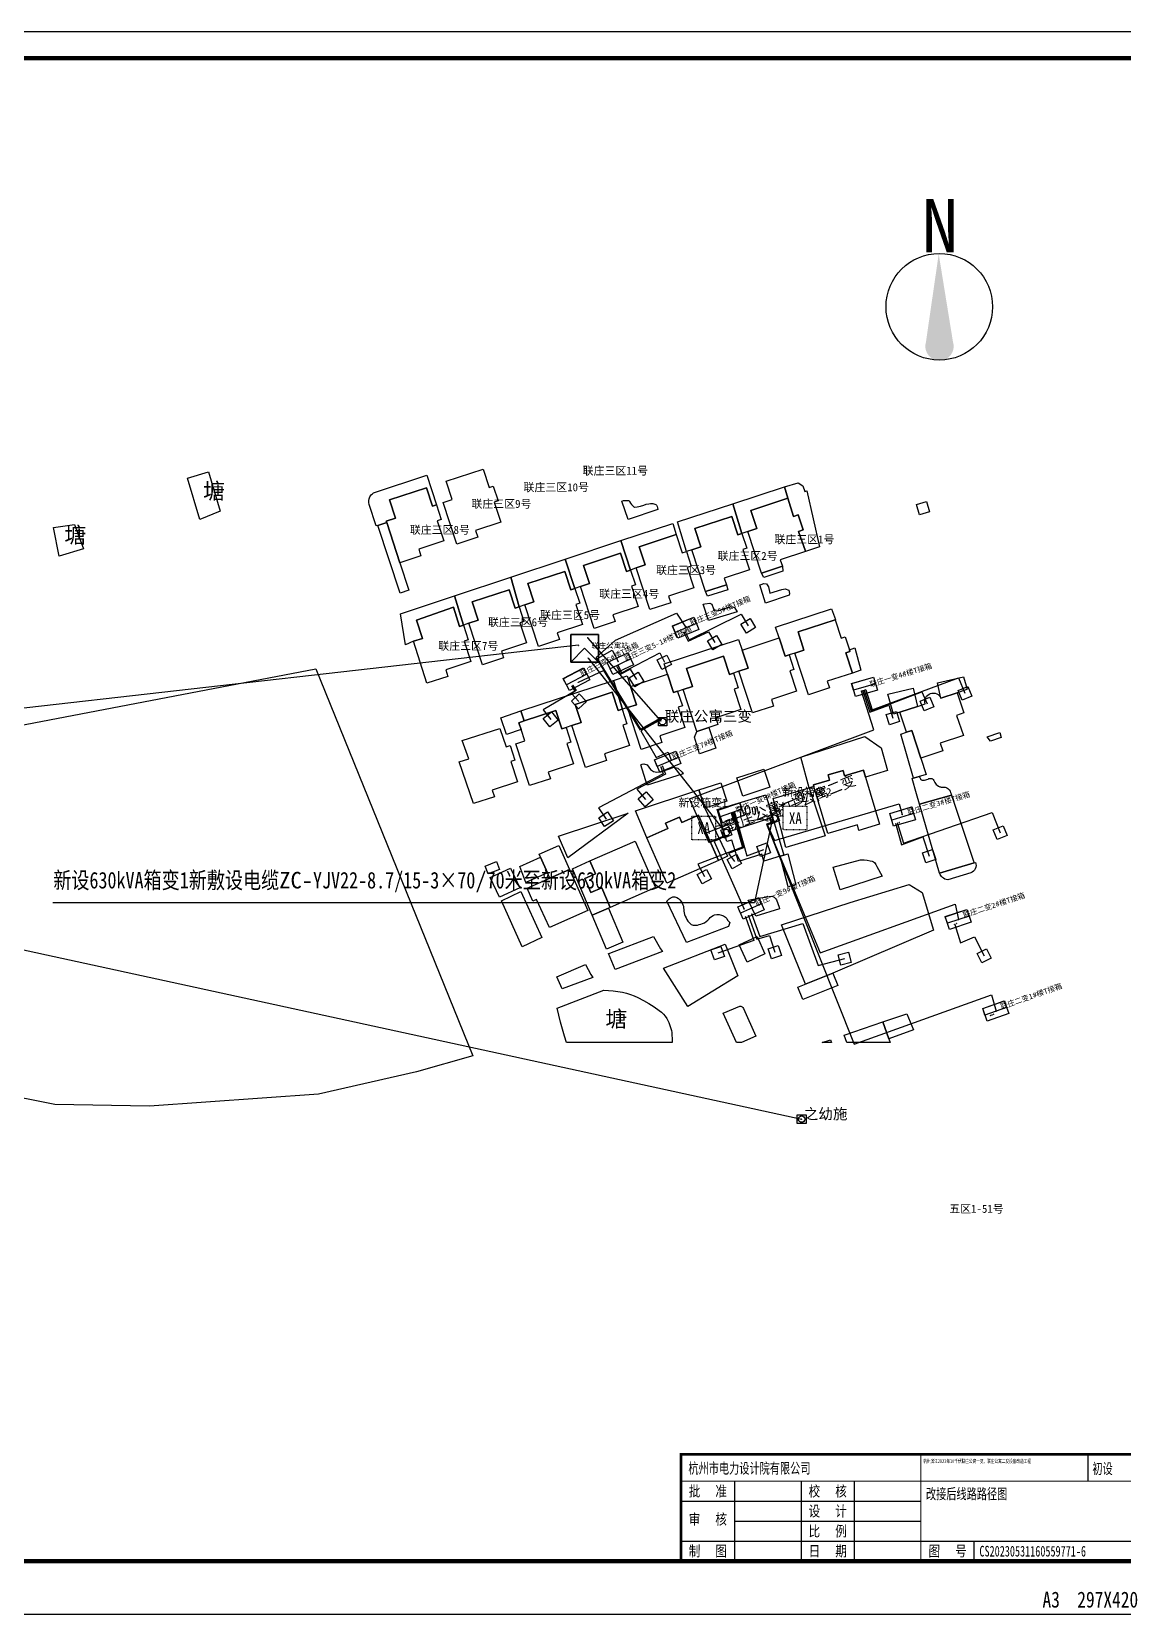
# Model space of a CAD drawing. Extents: x 1225 to 6895, y 909 to 1228.
# Drawn here: x 3948.2 to 4153.1, y 930.5 to 1227.5 of the extents above; entities that cross this region are included whole.
import ezdxf
from ezdxf.enums import TextEntityAlignment as Align

# ---------------------------------------------------------------- set-up
doc = ezdxf.new("R2010")
doc.units = 0
doc.linetypes.add('ACAD_ISO03W100', pattern=[30, 12, -18])
doc.linetypes.add('CABLESECTION_NEW', pattern=[6, 3, -3])
doc.layers.get('0').update_dxf_attribs({"linetype": 'CONTINUOUS'})
for name, color, linetype in [('__0', 1, 'CONTINUOUS'), ('__500', 1, 'CONTINUOUS'), ('__5000', 1, 'CONTINUOUS'), ('__5001', 1, 'CONTINUOUS'), ('___', 1, 'CONTINUOUS'), ('___1', 1, 'CONTINUOUS'), ('___2', 1, 'CONTINUOUS'), ('___3', 1, 'CONTINUOUS'), ('___500', 1, 'CONTINUOUS'), ('____0', 1, 'CONTINUOUS'), ('____2', 1, 'CONTINUOUS'), ('____3', 1, 'CONTINUOUS'), ('_____1', 7, 'CONTINUOUS'), ('_____2', 1, 'CONTINUOUS'), ('______', 1, 'CONTINUOUS'), ('__T__', 1, 'CONTINUOUS'), ('GESOFTDRAWFRAMETITLELAYER', 3, 'CONTINUOUS'), ('LAY10KV', 7, 'CONTINUOUS'), ('OUT-TITLE', 2, 'CONTINUOUS'), ('PUB_TITLE', 252, 'CONTINUOUS'), ('TY_DL_TDDJ', 7, 'CONTINUOUS'), ('TY_DLZDT_NEW', 7, 'CONTINUOUS'), ('TY_PDSB_USERNUMBER', 7, 'CONTINUOUS'), ('TY_ZBZ_NEW', 7, 'CONTINUOUS')]:
    doc.layers.add(name, color=color, linetype=linetype)
doc.styles.add('__', font='宋体.ttf')
doc.styles.add('___1', font='simfang.ttf', dxfattribs={"width": 0.8})
doc.styles.add('____0', font='', dxfattribs={"bigfont": 'gvfs.shx'})
doc.styles.get("Standard").update_dxf_attribs({"font": ''})
doc.styles.add('STYLE-__', font='')
doc.styles.get('____0').set_extended_font_data('SimSun')
doc.styles.get('STANDARD').set_extended_font_data('SimSun')
doc.styles.get('STYLE-__').set_extended_font_data('宋体')

# ---------------------------------------------------------------- blocks, each defined once
blk = doc.blocks.new('A3-420X297_____DWG')
at = {"layer": 'OUT-TITLE', "color": 5}
blk.add_lwpolyline([(0, 0), (0, 297), (420, 297), (420, 0)], close=True, dxfattribs=at)
at = {"layer": 'PUB_TITLE', "color": 4, "const_width": 0.8}
blk.add_lwpolyline([(25, 10), (25, 292), (415, 292), (415, 10)], close=True, dxfattribs=at)
at = {"layer": '_____1', "color": 1, "style": '___1', "width": 0.8}
blk.add_text('A3  297X420', height=3, dxfattribs=at).set_placement((392.82, 1.27))
blk = doc.blocks.new('____')
at = {"layer": 'GESOFTDRAWFRAMETITLELAYER', "color": 4}
for p, q in [((76.34, 20), (76.34, 15)), ((90, 0), (90, 20)), ((10, 15), (10, 0)), ((22.5, 15), (22.5, 0)), ((32.5, 15), (32.5, 0)), ((0, 11.25), (45, 11.25)), ((10, 7.5), (45, 7.5)), ((0, 3.75), (90, 3.75)), ((55, 0), (55, 3.75)), ((0, 0), (90, 0))]:
    blk.add_line(p, q, dxfattribs=at)
at = {"layer": 'GESOFTDRAWFRAMETITLELAYER', "const_width": 0.5}
blk.add_lwpolyline([(0, 0), (0, 20), (90, 20)], dxfattribs=at)
at = {"layer": 'GESOFTDRAWFRAMETITLELAYER', "color": 4, "const_width": 0.2}
for points in [[(45, 20), (45, 0)], [(0, 15), (90, 15)]]:
    blk.add_lwpolyline(points, dxfattribs=at)
at = {"width": 0.7, "flags": 1}
for tag, p in [('设计单位', (1.36, 16.41)), ('设计阶段', (77.18, 16.35)), ('比例', (33, 4.6)), ('日期', (33, 0.85)), ('图号', (55.99, 0.85))]:
    blk.add_attdef(tag, p, '', height=2, dxfattribs=at)
for tag, p in [('工程名称_001', (45.47, 19.23)), ('图纸名称_001', (46.15, 13.98))]:
    blk.add_attdef(tag, text='', height=2, dxfattribs=at).set_placement(p, align=Align.TOP_LEFT)
at = {"flags": 1}
for tag, p in [('审批', (11.15, 11.92)), ('校核', (33.11, 11.91)), ('审核', (11.08, 8.1))]:
    blk.add_attdef(tag, p, '', height=2.5, dxfattribs=at)
at = {"layer": 'GESOFTDRAWFRAMETITLELAYER', "color": 3, "width": 0.8}
for s, height, oblique, p in [('设计', 1.8, 1, (87.65, 18.49)), ('阶段', 1.8, 1, (87.69, 16.34)), ('批', 2, 0.8, (2.5, 13.12)), ('准', 2, 0.8, (7.5, 13.12)), ('校', 2, 0.8, (25, 13.12)), ('核', 2, 1, (30, 13.12)), ('审', 2, 0.8, (2.5, 7.85)), ('核', 2, 0.8, (7.5, 7.85)), ('设', 2, 0.8, (25, 9.38)), ('计', 2, 0.8, (30, 9.38)), ('比', 2, 0.8, (25, 5.62)), ('例', 2, 0.8, (30, 5.62)), ('制', 2, 0.8, (2.5, 1.88)), ('图', 2, 0.8, (7.5, 1.88)), ('日', 2, 0.8, (25, 1.88)), ('期', 2, 0.8, (30, 1.88)), ('图', 2, 1, (47.5, 1.88)), ('号', 2, 1, (52.5, 1.88))]:
    blk.add_text(s, height=height, dxfattribs=dict(at, oblique=oblique)).set_placement(p, align=Align.MIDDLE_CENTER)
blk = doc.blocks.new('DA0D7A143DCD4A4DAE5F938F2D')
for name, p in [('A3-420X297_____DWG', (0, -297)), ('____', (325, -287))]:
    blk.add_blockref(name, p)
at = {"width": 0.7}
for tag, p in [('设计单位', (326.36, -270.59)), ('设计阶段', (402.18, -270.65)), ('比例', (358, -282.4)), ('日期', (358, -286.15)), ('图号', (380.99, -286.15))]:
    blk.add_attdef(tag, p, '', height=2, dxfattribs=at)
for tag, p in [('工程名称_001', (370.47, -267.77)), ('图纸名称_001', (371.15, -273.02))]:
    blk.add_attdef(tag, text='', height=2, dxfattribs=at).set_placement(p, align=Align.TOP_LEFT)
for tag, p in [('审批', (336.15, -275.08)), ('校核', (358.11, -275.09)), ('审核', (336.08, -278.9))]:
    blk.add_attdef(tag, p, '', height=2.5)
blk = doc.blocks.new('LV_HYPERNODE_PIN1')
at = {"color": 0, "linetype": 'BYBLOCK'}
blk.add_lwpolyline([(3482, -1972), (3506, -1986), (3506, -1986), (3119.891399, -1767.898734), (2709.662063, -1600.221034), (2288.677078, -1428.147056), (1849.339378, -1312.043201), (1402.185843, -1193.873854), (943.804603, -1135.731212), (481.309459, -1077.066748), (15.612881, -1080.550094), (-450.083697, -1084.03344), (-910.659939, -1149.60235), (-1367.139347, -1214.588024), (-1810.539519, -1339.418589), (-2246.189463, -1462.067231), (-2661.762109, -1640.398545), (-3066.717385, -1814.173714), (-3446, -2038), (-3446, -2038), (-3066.716014, -1814.172905), (-2718.839064, -1544.138705), (-2361.841508, -1267.024775), (-2043.885549, -945.89607), (-1720.273301, -619.054632), (-1442.728941, -252.312631), (-1162.693733, 117.720731), (-934.534994, 521.788117), (-706.376255, 925.855502), (-534.170956, 1356.736626), (-363.497383, 1783.785161), (-250.800076, 2229.644617), (-140.07256, 2667.711071), (-87.214174, 3116.448885), (-35.706219, 3553.722305), (-40, 3994), (-40, 3994), (-35.706219, 3553.722305), (24.304085, 3117.51127), (85.887735, 2669.863695), (205.104804, 2233.987822), (326.442691, 1790.357916), (505.36236, 1366.639802), (685.887761, 939.118987), (921.817026, 539.472764), (1157.746292, 139.82654), (1444.863601, -224.803811), (1729.427066, -586.190859), (2059.258368, -906.807227), (2383.324679, -1221.81967), (2745.555659, -1492.081827), (3098.53233, -1755.439303), (3482, -1972)], close=True, dxfattribs=at)
blk = doc.blocks.new('TRANS_SET_LOCATION_7')
at = {"color": 0, "linetype": 'BYBLOCK'}
blk.add_lwpolyline([(-4000, 4000), (4000, 4000), (4000, -4000), (-4000, -4000), (-4000, 4000)], close=True, dxfattribs=at)
blk.add_lwpolyline([(3125, 0, -1), (-3125, 0, -1), (3125, 0)], format="xyb", close=True, dxfattribs=at)
blk = doc.blocks.new('HYPERNODE_PIN1_2')
at = {"color": 0, "linetype": 'BYBLOCK'}
blk.add_lwpolyline([(3482, -1972), (3506, -1986), (3506, -1986), (3119.891399, -1767.898734), (2709.662063, -1600.221034), (2288.677078, -1428.147056), (1849.339378, -1312.043201), (1402.185843, -1193.873854), (943.804603, -1135.731212), (481.309459, -1077.066748), (15.612881, -1080.550094), (-450.083697, -1084.03344), (-910.659939, -1149.60235), (-1367.139347, -1214.588024), (-1810.539519, -1339.418589), (-2246.189463, -1462.067231), (-2661.762109, -1640.398545), (-3066.717385, -1814.173714), (-3446, -2038), (-3446, -2038), (-3066.716014, -1814.172905), (-2718.839064, -1544.138705), (-2361.841508, -1267.024775), (-2043.885549, -945.89607), (-1720.273301, -619.054632), (-1442.728941, -252.312631), (-1162.693733, 117.720731), (-934.534994, 521.788117), (-706.376255, 925.855502), (-534.170956, 1356.736626), (-363.497383, 1783.785161), (-250.800076, 2229.644617), (-140.07256, 2667.711071), (-87.214174, 3116.448885), (-35.706219, 3553.722305), (-40, 3994), (-40, 3994), (-35.706219, 3553.722305), (24.304085, 3117.51127), (85.887735, 2669.863695), (205.104804, 2233.987822), (326.442691, 1790.357916), (505.36236, 1366.639802), (685.887761, 939.118987), (921.817026, 539.472764), (1157.746292, 139.82654), (1444.863601, -224.803811), (1729.427066, -586.190859), (2059.258368, -906.807227), (2383.324679, -1221.81967), (2745.555659, -1492.081827), (3098.53233, -1755.439303), (3482, -1972)], close=True, dxfattribs=at)
blk = doc.blocks.new('LV_T_BOX_LOCATION')
at = {"color": 0, "linetype": 'BYBLOCK'}
for points in [[(-7349, 71), (-7349, 4381), (6996, 4381), (6996, 71), (-7349, 71)], [(-7297, -3996), (-7297, 4405), (6984, 4405), (6984, -3996), (-7297, -3996)]]:
    blk.add_lwpolyline(points, close=True, dxfattribs=at)
blk = doc.blocks.new('SUPPLY_POINT_LOCATION')
at = {"color": 0, "linetype": 'BYBLOCK'}
blk.add_lwpolyline([(-4987, 4987), (4987, 4987), (4987, -4987), (-4987, -4987), (-4987, 4987)], close=True, dxfattribs=at)
blk = doc.blocks.new('HV_CABLE_JOINT_LOCATION')
at = {"color": 0, "linetype": 'BYBLOCK'}
blk.add_lwpolyline([(0, 2400), (-2560, -2600), (2920, -2600), (0, 2400)], close=True, dxfattribs=at)
blk = doc.blocks.new('SWITCH_STN_LOCATION')
at = {"color": 0, "linetype": 'BYBLOCK'}
for points in [[(-200000, 200000), (-200000, -200000), (200000, -200000), (200000, 200000), (-200000, 200000)], [(-200000, 200000), (200000, 200000), (200000, -200000), (-200000, -200000), (-200000, 200000)], [(-200000, -200000), (0, 0), (200000, -200000), (-200000, -200000)]]:
    blk.add_lwpolyline(points, close=True, dxfattribs=at)
blk = doc.blocks.new('TRANS_SET_LOCATION_8')
at = {"color": 0, "linetype": 'BYBLOCK'}
blk.add_lwpolyline([(-6277, -5852), (-6277, 5758), (6113, 5758), (6113, -5852), (-6277, -5852)], close=True, dxfattribs=at)
blk.add_circle((-131, 100), 4277, dxfattribs=at)
blk = doc.blocks.new('TD_BOXTYPESUBSTATION_NEW')
at = {"color": 1, "linetype": 'ACAD_ISO03W100', "ltscale": 0.0185}
blk.add_lwpolyline([(-6, 6), (6, 6), (6, -6), (-6, -6)], close=True, dxfattribs=at)
at = {"color": 1, "ltscale": 0.002, "style": '____0', "width": 0.8}
blk.add_text('XA', height=6, dxfattribs=at).set_placement((-3.14, -0.1), align=Align.MIDDLE_LEFT)
at = {"width": 0.8}
blk.add_attdef('模块编号', text='', height=3, dxfattribs=at).set_placement((1.19, 6.83), align=Align.CENTER)
at = {"width": 0.8, "flags": 1}
blk.add_attdef('电压等级', text='', height=3, dxfattribs=at).set_placement((15.6, 0.11), align=Align.CENTER)
at = {"width": 0.8}
blk.add_attdef('设备编号', text='', height=3, dxfattribs=at).set_placement((-0.48, -10.69), align=Align.RIGHT)
at = {"width": 0.8, "flags": 1}
blk.add_attdef('是否为标准化定制设备', (1.47, -10.71), '', height=3, dxfattribs=at)
blk = doc.blocks.new('TD_CABLETERMINAL_NEW')
at = {"color": 1, "linetype": 'ACAD_ISO03W100', "ltscale": 0.0185}
for p, q in [((-0.02, 1.57), (-0.02, -1.58)), ((2.71, -0.01), (-0.02, 1.57)), ((-0.02, -1.58), (2.71, -0.01))]:
    blk.add_line(p, q, dxfattribs=at)
at = {"width": 0.8, "flags": 1}
blk.add_attdef('设备编号', text='', height=3, dxfattribs=at).set_placement((-1.17, -0.93), align=Align.RIGHT)
blk.add_attdef('电压等级', text='', height=3, dxfattribs=at).set_placement((13.07, -0.97), align=Align.CENTER)
blk = doc.blocks.new('TD_BEHINDTHE')
at = {"linetype": 'ACAD_ISO03W100'}
h = blk.add_hatch(color=256, dxfattribs=at)
edge = h.paths.add_edge_path()
edge.add_line((-0.08, 10.02), (-2.48, -6.53))
edge.add_arc((0.07, -7.31), 2.66, 162.9558, 376.3804)
edge.add_line((2.61, -6.56), (-0.08, 10.02))
blk.add_circle((0.03, 0.11), 10)
blk.add_text('N', height=10).set_placement((-3.23, 10.32))

msp = doc.modelspace()

# ---------------------------------------------------------------- linework, layer by layer
at = {"color": 1}
for p in [(4087.27, 1080.153), (3952.189, 1064.077)]:
    msp.add_line(p, (4083.855, 1064.077), dxfattribs=at)
at = {"layer": '__500', "color": 253}
for points in [[(4059.653, 1139.57), (4060.099, 1139.566), (4060.214, 1139.539), (4060.332, 1139.46), (4060.414, 1139.345), (4060.578, 1139.056), (4060.783, 1138.794), (4061.237, 1138.328), (4061.312, 1138.287), (4061.397, 1138.281), (4061.813, 1138.342), (4062.444, 1138.489), (4063.058, 1138.697), (4063.537, 1138.851), (4064.032, 1138.945), (4064.315, 1138.972), (4064.589, 1138.982), (4064.785, 1138.962), (4065.159, 1138.862), (4065.319, 1138.78), (4065.448, 1138.655), (4065.586, 1138.415), (4065.67, 1138.152), (4065.741, 1137.855), (4060.142, 1135.98), (4058.954, 1139.444), (4059.246, 1139.518), (4059.463, 1139.554), (4059.653, 1139.57)], [(4085.179, 1125.878), (4089.112, 1127.221), (4089.17, 1126.263), (4085.602, 1125.117), (4085.179, 1125.878)], [(4074.653, 1122.455), (4078.585, 1123.746), (4078.853, 1122.806), (4075.051, 1121.566), (4074.653, 1122.455)], [(4085.111, 1123.811), (4085.609, 1123.974), (4086.1, 1123.896), (4086.514, 1123.323), (4086.716, 1122.151), (4089.012, 1122.853), (4089.639, 1122.972), (4090.316, 1122.708), (4090.396, 1122.069), (4090.387, 1121.75), (4085.948, 1120.299), (4084.827, 1123.712), (4085.111, 1123.811)], [(4074.527, 1120.148), (4075.447, 1120.248), (4075.844, 1120.077), (4076.169, 1119.208), (4076.375, 1118.887), (4076.845, 1118.833), (4078.917, 1119.485), (4079.472, 1119.632), (4080.122, 1119.485), (4080.577, 1118.657), (4075.195, 1117.044), (4074.222, 1120.109), (4074.527, 1120.148)], [(4127.541, 1095.218), (4129.881, 1095.99), (4130.18, 1095.086), (4128.133, 1094.411), (4127.541, 1095.218)], [(4062.777, 1090.04), (4063.096, 1090.143), (4063.707, 1089.955), (4064.351, 1089.057), (4064.883, 1088.687), (4065.52, 1088.549), (4066.293, 1088.64), (4068.079, 1089.251), (4068.7, 1089.483), (4069.491, 1089.345), (4070.294, 1088.543), (4070.463, 1088.282), (4063.731, 1086.114), (4062.497, 1089.933), (4062.777, 1090.04)], [(4114.736, 1087.752), (4114.892, 1087.561), (4114.99, 1087.335), (4115.028, 1087.247), (4115.091, 1087.171), (4115.174, 1087.116), (4115.265, 1087.087), (4115.341, 1087.077), (4115.531, 1087.064), (4115.766, 1087.068), (4116.001, 1087.106), (4116.227, 1087.178), (4116.439, 1087.28), (4116.595, 1087.35), (4116.766, 1087.387), (4116.94, 1087.39), (4117.108, 1087.358), (4117.27, 1087.287), (4117.414, 1087.175), (4117.526, 1087.031), (4117.596, 1086.869), (4117.684, 1086.642), (4117.813, 1086.432), (4117.977, 1086.247), (4118.167, 1086.096), (4118.375, 1085.964), (4118.517, 1085.881), (4118.64, 1085.825), (4118.772, 1085.787), (4118.908, 1085.769), (4119.043, 1085.772), (4119.234, 1085.78), (4119.426, 1085.768), (4119.616, 1085.735), (4119.8, 1085.684), (4119.978, 1085.608), (4120.144, 1085.504), (4120.291, 1085.375), (4120.414, 1085.226), (4120.552, 1085.005), (4120.664, 1084.768), (4120.748, 1084.52), (4120.802, 1084.265), (4114.843, 1082.532), (4114.266, 1084.514), (4113.435, 1087.373), (4114.736, 1087.752)], [(4114.843, 1082.532), (4120.802, 1084.265), (4124.916, 1072.069), (4125.076, 1071.543), (4118.604, 1069.598), (4114.843, 1082.532)], [(4098.613, 1070.728), (4103.729, 1072.112), (4104.428, 1072.101), (4105.006, 1072.043), (4105.542, 1071.952), (4105.944, 1071.864), (4106.188, 1071.763), (4106.392, 1071.594), (4106.636, 1071.263), (4106.813, 1070.892), (4107.843, 1069.049), (4099.907, 1066.494), (4098.613, 1070.728)], [(4125.076, 1071.543), (4125.352, 1071.627), (4125.424, 1071.326), (4125.435, 1071.026), (4125.388, 1070.73), (4125.284, 1070.449), (4125.134, 1070.203), (4124.941, 1069.988), (4124.711, 1069.814), (4124.453, 1069.686), (4120.137, 1068.369), (4119.857, 1068.418), (4119.589, 1068.51), (4119.339, 1068.643), (4119.113, 1068.815), (4118.948, 1068.984), (4118.806, 1069.173), (4118.691, 1069.379), (4118.604, 1069.598), (4125.076, 1071.543)], [(4088.918, 1059.943), (4101.794, 1064.083), (4112.862, 1067.455), (4115.352, 1065.967), (4117.421, 1058.939), (4098.548, 1050.829), (4093.409, 1048.78), (4088.918, 1059.943)], [(4067.623, 1064.624), (4067.816, 1064.799), (4068.034, 1064.947), (4068.27, 1065.064), (4068.517, 1065.147), (4068.704, 1065.175), (4068.895, 1065.169), (4069.083, 1065.128), (4069.257, 1065.055), (4069.564, 1064.861), (4069.837, 1064.62), (4070.093, 1064.312), (4070.301, 1063.971), (4070.421, 1063.698), (4070.509, 1063.41), (4070.56, 1063.115), (4070.576, 1062.817), (4070.592, 1062.483), (4070.643, 1062.151), (4070.73, 1061.827), (4070.85, 1061.515), (4071, 1061.211), (4071.169, 1060.917), (4071.358, 1060.635), (4071.566, 1060.367), (4071.694, 1060.23), (4071.84, 1060.108), (4071.999, 1060.005), (4072.169, 1059.924), (4072.325, 1059.871), (4072.488, 1059.837), (4072.653, 1059.825), (4072.818, 1059.833), (4073.149, 1059.881), (4073.478, 1059.948), (4073.802, 1060.036), (4074.119, 1060.143), (4074.467, 1060.302), (4074.79, 1060.513), (4075.079, 1060.769), (4075.324, 1061.062), (4075.533, 1061.303), (4075.785, 1061.507), (4076.069, 1061.662), (4076.372, 1061.762), (4076.811, 1061.83), (4077.255, 1061.828), (4077.646, 1061.76), (4078.02, 1061.625), (4078.24, 1061.497), (4078.432, 1061.33), (4078.638, 1061.08), (4078.806, 1060.803), (4079.229, 1060.378), (4078.956, 1059.574), (4071.12, 1056.603), (4067.419, 1064.349), (4067.623, 1064.624)], [(4082.985, 1064.627), (4085.011, 1064.958), (4087.047, 1065.291), (4087.321, 1065.215), (4087.573, 1065.085), (4087.819, 1064.878), (4088.01, 1064.62), (4088.475, 1063.218), (4088.57, 1062.933), (4084.11, 1061.547), (4082.679, 1064.572), (4082.985, 1064.627)], [(4056.711, 1054.621), (4064.883, 1057.757), (4066.204, 1055.43), (4066.58, 1054.899), (4057.684, 1051.558), (4056.433, 1054.506), (4056.711, 1054.621)], [(4066.777, 1051.771), (4078.369, 1056.312), (4080.713, 1050.327), (4071.361, 1044.608), (4066.777, 1051.771)], [(4053.15, 1050.578), (4053.544, 1050.037), (4047.749, 1047.884), (4046.774, 1050.171), (4052.159, 1052.467), (4053.15, 1050.578)]]:
    msp.add_lwpolyline(points, close=True, dxfattribs=at)
at = {"layer": '__5001', "color": 253}
for points in [[(3979.728, 1135.99), (3977.452, 1143.754), (3981.361, 1144.93), (3983.576, 1137.569), (3979.728, 1135.99)], [(3953.352, 1129.099), (3952.301, 1134.482), (3956.224, 1135.052), (3957.937, 1130.447), (3953.352, 1129.099)], [(4046.813, 1044.272), (4055.609, 1047.65), (4056.484, 1047.619), (4057.357, 1047.542), (4058.225, 1047.422), (4059.084, 1047.257), (4059.826, 1047.072), (4060.557, 1046.844), (4061.273, 1046.574), (4061.971, 1046.262), (4063.009, 1045.732), (4064.023, 1045.156), (4065.01, 1044.534), (4065.967, 1043.87), (4066.378, 1043.537), (4066.756, 1043.163), (4067.094, 1042.753), (4067.388, 1042.314), (4067.583, 1041.967), (4067.759, 1041.607), (4067.915, 1041.237), (4068.051, 1040.858), (4068.164, 1040.472), (4068.256, 1040.082), (4068.325, 1039.687), (4068.372, 1039.292), (4068.415, 1038.554), (4068.409, 1037.815), (4048.582, 1037.815), (4048.183, 1039.023), (4047.797, 1040.323), (4047.44, 1041.632), (4047.112, 1042.949), (4046.813, 1044.272)]]:
    msp.add_lwpolyline(points, close=True, dxfattribs=at)
at = {"layer": '___3', "color": 253}
msp.add_lwpolyline([(4002.035, 1028.143), (3970.325, 1025.917), (3952.52, 1026.198), (3909.348, 1034.76), (3893.996, 1087.393), (4001.512, 1107.979), (4031.012, 1035.331), (4020.395, 1032.315), (4002.035, 1028.143)], close=True, dxfattribs=at)
at = {"layer": '___500', "color": 253}
for points in [[(4022.339, 1144.29), (4024.172, 1138.753), (4023.412, 1138.503), (4022.283, 1141.944), (4015.336, 1139.662), (4016.459, 1136.242), (4014.749, 1135.68), (4014.832, 1135.427), (4013.144, 1134.872), (4012.859, 1134.777), (4011.537, 1138.799), (4011.473, 1139.156), (4011.475, 1139.52), (4011.542, 1139.876), (4011.673, 1140.215), (4011.801, 1140.437), (4011.957, 1140.641), (4012.138, 1140.823), (4012.34, 1140.98), (4022.339, 1144.29)], [(4034.834, 1142.259), (4035.739, 1139.504), (4034.979, 1139.254), (4036.227, 1135.454), (4031.502, 1133.902), (4031.914, 1132.649), (4027.982, 1131.358), (4025.411, 1139.186), (4027.121, 1139.748), (4025.998, 1143.168), (4032.945, 1145.45), (4034.074, 1142.009), (4034.834, 1142.259)], [(4024.172, 1138.753), (4025.077, 1135.998), (4024.317, 1135.748), (4025.565, 1131.948), (4020.84, 1130.396), (4021.252, 1129.143), (4017.32, 1127.852), (4014.832, 1135.427), (4014.749, 1135.68), (4016.459, 1136.242), (4015.336, 1139.662), (4022.283, 1141.944), (4023.412, 1138.503), (4024.172, 1138.753)], [(4089.474, 1142.088), (4090.141, 1139.97), (4083.195, 1137.689), (4084.318, 1134.268), (4082.608, 1133.707), (4081.505, 1133.356), (4079.763, 1138.896), (4089.474, 1142.088)], [(4093.326, 1141.226), (4093.701, 1141.329), (4096.028, 1130.846), (4093.435, 1129.994), (4093.425, 1130.027), (4092.119, 1133.756), (4092.968, 1134.034), (4092.04, 1136.86), (4091.161, 1136.56), (4090.141, 1139.97), (4089.474, 1142.088), (4092.077, 1142.881), (4092.951, 1142.323), (4093.326, 1141.226)], [(4081.505, 1133.356), (4080.745, 1133.107), (4079.615, 1136.547), (4072.669, 1134.266), (4073.792, 1130.845), (4072.082, 1130.284), (4071.064, 1129.967), (4069.393, 1135.534), (4079.763, 1138.896), (4081.505, 1133.356)], [(4092.119, 1133.756), (4093.425, 1130.027), (4093.435, 1129.994), (4088.699, 1128.422), (4089.112, 1127.221), (4085.179, 1125.878), (4082.608, 1133.707), (4084.318, 1134.268), (4083.195, 1137.689), (4090.141, 1139.97), (4091.161, 1136.56), (4092.04, 1136.86), (4092.968, 1134.034), (4092.119, 1133.756)], [(4013.144, 1134.872), (4014.832, 1135.427), (4017.32, 1127.852), (4018.983, 1122.717), (4017.378, 1122.186), (4013.144, 1134.872)], [(4058.774, 1132.014), (4068.505, 1135.232), (4069.174, 1133.157), (4062.228, 1130.877), (4063.351, 1127.456), (4061.641, 1126.895), (4060.614, 1126.451), (4058.774, 1132.014)], [(4081.505, 1133.356), (4082.41, 1130.601), (4081.65, 1130.351), (4082.898, 1126.551), (4078.173, 1124.999), (4078.585, 1123.746), (4074.653, 1122.455), (4072.082, 1130.284), (4073.792, 1130.845), (4072.669, 1134.266), (4079.615, 1136.547), (4080.745, 1133.107), (4081.505, 1133.356)], [(4048.34, 1128.563), (4058.774, 1132.014), (4060.614, 1126.451), (4059.854, 1126.202), (4058.724, 1129.642), (4051.778, 1127.361), (4052.901, 1123.941), (4051.191, 1123.379), (4050.161, 1123.055), (4048.34, 1128.563)], [(4071.064, 1129.967), (4071.969, 1127.212), (4071.209, 1126.962), (4072.457, 1123.162), (4067.732, 1121.61), (4068.144, 1120.357), (4064.212, 1119.066), (4061.641, 1126.895), (4063.351, 1127.456), (4062.228, 1130.877), (4069.174, 1133.157), (4070.304, 1129.718), (4071.064, 1129.967)], [(4060.614, 1126.451), (4061.519, 1123.696), (4060.758, 1123.447), (4062.006, 1119.646), (4057.282, 1118.095), (4057.693, 1116.841), (4053.761, 1115.55), (4051.191, 1123.379), (4052.901, 1123.941), (4051.778, 1127.361), (4058.724, 1129.642), (4059.854, 1126.202), (4060.614, 1126.451)], [(4048.34, 1128.563), (4050.161, 1123.055), (4049.401, 1122.806), (4048.271, 1126.246), (4041.325, 1123.965), (4042.448, 1120.544), (4040.738, 1119.983), (4039.679, 1119.617), (4038.096, 1125.175), (4048.34, 1128.563)], [(4050.161, 1123.055), (4051.066, 1120.3), (4050.306, 1120.05), (4051.554, 1116.25), (4046.829, 1114.698), (4047.241, 1113.445), (4043.309, 1112.154), (4040.738, 1119.983), (4042.448, 1120.544), (4041.325, 1123.965), (4048.271, 1126.246), (4049.401, 1122.806), (4050.161, 1123.055)], [(4027.558, 1121.669), (4038.096, 1125.175), (4039.679, 1119.617), (4038.919, 1119.368), (4037.789, 1122.808), (4030.843, 1120.527), (4031.966, 1117.106), (4030.256, 1116.545), (4029.235, 1116.149), (4027.558, 1121.669)], [(4039.679, 1119.617), (4040.584, 1116.862), (4039.824, 1116.612), (4041.072, 1112.812), (4036.347, 1111.26), (4036.759, 1110.007), (4032.827, 1108.716), (4030.256, 1116.545), (4031.966, 1117.106), (4030.843, 1120.527), (4037.789, 1122.808), (4038.919, 1119.368), (4039.679, 1119.617)], [(4027.389, 1119.511), (4020.43, 1117.076), (4021.522, 1113.638), (4019.844, 1113.131), (4018.386, 1112.468), (4017.438, 1118.298), (4027.558, 1121.669), (4029.235, 1116.149), (4028.475, 1115.899), (4027.389, 1119.511)], [(4027.389, 1119.511), (4028.475, 1115.899), (4029.235, 1116.149), (4030.14, 1113.394), (4029.38, 1113.144), (4030.628, 1109.344), (4025.903, 1107.792), (4026.315, 1106.539), (4022.383, 1105.248), (4019.844, 1113.131), (4021.522, 1113.638), (4020.43, 1117.076), (4027.389, 1119.511)], [(4098.294, 1119.206), (4099.032, 1117.193), (4098.967, 1117.171), (4092.021, 1114.889), (4093.144, 1111.468), (4091.434, 1110.907), (4090.36, 1110.582), (4089.6, 1110.332), (4088.471, 1113.773), (4087.815, 1115.779), (4098.294, 1119.206)], [(4100.857, 1113.979), (4101.655, 1111.551), (4101.762, 1111.224), (4101.002, 1110.974), (4102.25, 1107.174), (4097.525, 1105.622), (4097.937, 1104.369), (4094.005, 1103.078), (4091.434, 1110.907), (4093.144, 1111.468), (4092.021, 1114.889), (4098.967, 1117.171), (4100.097, 1113.73), (4100.857, 1113.979)], [(4088.471, 1113.773), (4089.6, 1110.332), (4090.36, 1110.582), (4091.265, 1107.827), (4090.505, 1107.577), (4091.753, 1103.777), (4087.028, 1102.225), (4087.44, 1100.972), (4083.508, 1099.681), (4080.937, 1107.509), (4082.647, 1108.071), (4081.524, 1111.49), (4088.471, 1113.773)], [(4081.524, 1111.49), (4082.647, 1108.071), (4080.937, 1107.509), (4079.903, 1107.126), (4079.143, 1106.877), (4078.013, 1110.317), (4071.067, 1108.036), (4072.19, 1104.615), (4070.48, 1104.054), (4069.418, 1103.728), (4069.413, 1103.742), (4068.653, 1103.493), (4067.523, 1106.933), (4066.88, 1108.89), (4080.874, 1113.475), (4081.524, 1111.49)], [(4102.66, 1111.881), (4103.783, 1107.678), (4102.25, 1107.174), (4101.002, 1110.974), (4101.762, 1111.224), (4101.655, 1111.551), (4102.66, 1111.881)], [(4079.903, 1107.126), (4080.808, 1104.371), (4080.048, 1104.121), (4081.296, 1100.321), (4076.571, 1098.769), (4076.983, 1097.516), (4075.309, 1096.966), (4073.051, 1096.225), (4070.48, 1104.054), (4072.19, 1104.615), (4071.067, 1108.036), (4078.013, 1110.317), (4079.143, 1106.877), (4079.903, 1107.126)], [(4057.375, 1105.78), (4059.113, 1100.401), (4059.01, 1100.367), (4058.25, 1100.118), (4057.12, 1103.558), (4050.174, 1101.277), (4051.297, 1097.856), (4049.587, 1097.295), (4048.48, 1096.942), (4047.72, 1096.693), (4046.59, 1100.133), (4040.637, 1098.178), (4040.014, 1100.074), (4057.375, 1105.78)], [(4059.932, 1106.618), (4060.577, 1104.652), (4061.7, 1101.231), (4059.99, 1100.67), (4059.113, 1100.401), (4057.375, 1105.78), (4059.932, 1106.618)], [(4067.523, 1106.933), (4068.653, 1103.493), (4069.413, 1103.742), (4069.418, 1103.728), (4070.318, 1100.987), (4069.558, 1100.737), (4070.806, 1096.937), (4066.081, 1095.385), (4066.493, 1094.132), (4062.561, 1092.841), (4059.99, 1100.67), (4061.7, 1101.231), (4060.577, 1104.652), (4067.523, 1106.933)], [(4118.267, 1105.047), (4118.214, 1105.343), (4123.081, 1106.446), (4123.792, 1104.11), (4123.503, 1104.028), (4121.886, 1103.475), (4118.858, 1102.439), (4118.267, 1105.047)], [(4059.01, 1100.367), (4059.915, 1097.612), (4059.155, 1097.362), (4060.403, 1093.562), (4055.678, 1092.01), (4056.09, 1090.757), (4052.158, 1089.466), (4049.587, 1097.295), (4051.297, 1097.856), (4050.174, 1101.277), (4057.12, 1103.558), (4058.25, 1100.118), (4059.01, 1100.367)], [(4111.127, 1099.794), (4109.929, 1099.429), (4108.881, 1103.182), (4113.661, 1104.311), (4114.431, 1100.915), (4111.127, 1099.794)], [(4116.882, 1103.33), (4117.169, 1103.399), (4117.469, 1103.413), (4117.766, 1103.37), (4118.046, 1103.274), (4118.302, 1103.129), (4118.531, 1102.934), (4118.72, 1102.7), (4118.858, 1102.439), (4121.886, 1103.475), (4123.164, 1099.691), (4121.781, 1099.224), (4123.061, 1095.435), (4118.729, 1094.007), (4119.203, 1092.57), (4115.095, 1091.216), (4113.384, 1096.408), (4112.39, 1096.071), (4111.127, 1099.794), (4114.431, 1100.915), (4115.862, 1101.4), (4115.809, 1101.693), (4115.813, 1101.996), (4115.874, 1102.293), (4115.988, 1102.568), (4116.151, 1102.817), (4116.362, 1103.035), (4116.61, 1103.209), (4116.882, 1103.33)], [(4040.637, 1098.178), (4039.644, 1097.852), (4040.074, 1096.542), (4037.327, 1095.64), (4036.238, 1098.755), (4040.014, 1100.074), (4040.637, 1098.178)], [(4048.48, 1096.942), (4049.385, 1094.187), (4048.624, 1093.938), (4049.872, 1090.137), (4045.148, 1088.586), (4045.559, 1087.332), (4041.627, 1086.041), (4039.057, 1093.87), (4040.767, 1094.432), (4040.074, 1096.542), (4039.644, 1097.852), (4040.637, 1098.178), (4046.59, 1100.133), (4047.72, 1096.693), (4048.48, 1096.942)], [(4031.129, 1082.661), (4028.425, 1090.481), (4030.268, 1091.051), (4028.975, 1094.497), (4036.091, 1096.753), (4037.221, 1093.313), (4037.981, 1093.562), (4038.886, 1090.807), (4038.126, 1090.557), (4039.374, 1086.757), (4034.649, 1085.205), (4035.061, 1083.952), (4031.129, 1082.661)], [(4073.051, 1096.225), (4075.309, 1096.966), (4076.599, 1093.039), (4073.506, 1092.023), (4072.616, 1095.152), (4073.051, 1096.225)], [(4113.384, 1096.408), (4115.095, 1091.216), (4116.105, 1088.152), (4113.723, 1087.457), (4111.324, 1095.705), (4112.39, 1096.071), (4113.384, 1096.408)], [(4104.711, 1087.653), (4104.339, 1088.934), (4100.774, 1087.868), (4100.47, 1088.885), (4097.662, 1088.079), (4097.956, 1087.071), (4094.93, 1086.188), (4095.018, 1085.885), (4094.126, 1085.625), (4092.542, 1091.366), (4104.589, 1095.289), (4107.612, 1093.139), (4108.817, 1088.881), (4104.711, 1087.653)], [(4080.551, 1087.513), (4085.63, 1089.149), (4086.732, 1085.727), (4081.654, 1084.092), (4080.551, 1087.513)], [(4104.711, 1087.653), (4107.285, 1078.782), (4103.464, 1077.648), (4103.16, 1078.674), (4097.597, 1077.05), (4095.018, 1085.885), (4094.93, 1086.188), (4097.956, 1087.071), (4097.662, 1088.079), (4100.47, 1088.885), (4100.774, 1087.868), (4104.339, 1088.934), (4104.711, 1087.653)], [(4074.529, 1081.797), (4078.788, 1072.795), (4077.077, 1071.985), (4073.344, 1080.503), (4070.23, 1079.139), (4069.789, 1080.146), (4067.133, 1078.982), (4067.574, 1077.975), (4063.677, 1076.267), (4061.543, 1081.307), (4073.427, 1085.219), (4074.529, 1081.797)], [(4073.427, 1085.219), (4077.534, 1086.55), (4078.638, 1083.12), (4074.529, 1081.797), (4073.427, 1085.219)], [(4088.664, 1072.785), (4085.612, 1071.847), (4085.21, 1073.157), (4080.823, 1071.809), (4079.611, 1075.83), (4078.653, 1075.542), (4076.845, 1081.542), (4085.962, 1084.29), (4089.365, 1073), (4088.664, 1072.785)], [(4094.126, 1085.625), (4097.138, 1076.618), (4089.743, 1074.429), (4087.368, 1083.633), (4094.126, 1085.625)], [(4060.163, 1080.862), (4048.796, 1072.508), (4047.079, 1076.555), (4060.163, 1080.862)], [(4077.077, 1071.985), (4067.41, 1067.749), (4063.677, 1076.267), (4067.574, 1077.975), (4067.133, 1078.982), (4069.789, 1080.146), (4070.23, 1079.139), (4073.344, 1080.503), (4077.077, 1071.985)], [(4056.787, 1063.199), (4055.179, 1066.861), (4053.164, 1065.976), (4051.998, 1068.631), (4054.012, 1069.516), (4052.967, 1071.896), (4061.481, 1075.637), (4065.302, 1066.939), (4056.787, 1063.199)], [(4043.701, 1072.583), (4044.999, 1069.662), (4040.933, 1067.856), (4039.806, 1070.852), (4043.701, 1072.583)], [(4043.701, 1072.583), (4043.433, 1073.187), (4047.138, 1074.833), (4049.146, 1070.331), (4045.437, 1068.676), (4044.999, 1069.662), (4043.701, 1072.583)], [(4089.365, 1073), (4090.098, 1073.23), (4091.626, 1067.428), (4090.176, 1067.046), (4088.664, 1072.785), (4089.365, 1073)], [(4033.879, 1069.487), (4033.309, 1070.954), (4035.453, 1071.787), (4036.023, 1070.32), (4033.879, 1069.487)], [(4034.246, 1068.784), (4038.053, 1070.528), (4039.815, 1066.864), (4036.008, 1065.12), (4034.246, 1068.784)], [(4045.437, 1068.676), (4049.146, 1070.331), (4052.606, 1062.575), (4045.394, 1059.433), (4042.952, 1064.677), (4042.24, 1064.359), (4041.164, 1066.77), (4045.437, 1068.676)], [(4052.967, 1071.896), (4054.012, 1069.516), (4051.998, 1068.631), (4053.164, 1065.976), (4055.179, 1066.861), (4056.787, 1063.199), (4056.439, 1063.051), (4053.362, 1061.745), (4049.67, 1070.448), (4052.967, 1071.896)], [(4040.221, 1055.81), (4036.344, 1064.422), (4040.021, 1066.19), (4043.96, 1057.535), (4040.221, 1055.81)], [(4053.362, 1061.745), (4056.439, 1063.051), (4059.146, 1056.67), (4056.069, 1055.365), (4053.362, 1061.745)], [(4082.457, 1052.921), (4081.008, 1056.152), (4084.349, 1057.733), (4085.798, 1054.502), (4082.457, 1052.921)], [(4099.474, 1048.507), (4092.902, 1045.887), (4091.976, 1048.209), (4098.548, 1050.829), (4099.474, 1048.507)], [(4080.459, 1037.815), (4077.957, 1043.33), (4081.089, 1044.68), (4081.312, 1044.659), (4081.423, 1044.619), (4081.527, 1044.559), (4081.619, 1044.481), (4081.695, 1044.39), (4081.789, 1044.187), (4084.132, 1039.035), (4081.443, 1037.815), (4080.459, 1037.815)], [(4107.936, 1041.731), (4112.445, 1043.204), (4113.703, 1040.185), (4109.066, 1038.542), (4107.936, 1041.731)], [(4101.192, 1037.815), (4100.698, 1039.208), (4107.936, 1041.731), (4109.066, 1038.542), (4109.324, 1037.815), (4101.192, 1037.815)], [(4096.549, 1037.815), (4098.1, 1038.367), (4098.296, 1037.815), (4096.549, 1037.815)]]:
    msp.add_lwpolyline(points, close=True, dxfattribs=at)
at = {"layer": '____0', "color": 253}
for points in [[(4066.232, 1098.629), (4062.488, 1096.569), (4054.129, 1110.107), (4057.77, 1113.313), (4057.77, 1113.313), (4069.208, 1118.432), (4071.019, 1115.635)], [(4070.836, 1114.906), (4071.57, 1113.4), (4081.364, 1118.208), (4082.688, 1116.022)], [(4070.618, 1114.747), (4071.407, 1113.148), (4075.2, 1114.901), (4076.389, 1112.872)], [(4066.191, 1098.691), (4062.523, 1096.665), (4054.421, 1109.893), (4057.116, 1111.453), (4058.253, 1109.301)], [(4058.335, 1108.47), (4058.897, 1107.194), (4066.062, 1110.955), (4066.939, 1109.191)], [(4058.072, 1108.338), (4058.736, 1106.946), (4060.532, 1107.884), (4061.724, 1105.938)], [(4066.279, 1098.563), (4062.465, 1096.434), (4055.593, 1107.64), (4050.791, 1105.414)], [(4104.738, 1104.013), (4105.921, 1100.273), (4122.156, 1106.297), (4123.361, 1103.369)], [(4049.594, 1104.688), (4050.149, 1103.786), (4044.185, 1100.275), (4045.611, 1098.467)], [(4049.776, 1104.804), (4050.361, 1103.859), (4049.508, 1103.336), (4050.893, 1101.851)], [(4078.258, 1076.542), (4075.367, 1075.325), (4071.628, 1083.577), (4106.256, 1096.538), (4103.966, 1103.776)], [(4104.219, 1103.844), (4105.518, 1099.853), (4109.085, 1101.168), (4109.837, 1098.709)], [(4104.452, 1103.923), (4105.725, 1100.033), (4115.281, 1103.624), (4116.233, 1101.359)], [(4066.327, 1098.475), (4062.52, 1096.347), (4065.373, 1091.293), (4067.653, 1092.333), (4068.211, 1090.906)], [(4066.256, 1089.536), (4066.737, 1088.234), (4054.581, 1081.868), (4055.993, 1079.742)], [(4066.591, 1089.689), (4067.163, 1088.207), (4061.783, 1085.376), (4063.428, 1083.46)], [(4087.418, 1079.1), (4086.322, 1078.614), (4087.582, 1075.713), (4099.302, 1079.18), (4099.302, 1079.18), (4111.021, 1082.647), (4111.581, 1080.618)], [(4079.726, 1080.936), (4081.574, 1074.47), (4073.216, 1071.282), (4074.446, 1068.96)], [(4078.22, 1076.62), (4075.414, 1075.431), (4074.651, 1077.112), (4080.061, 1079.158), (4079.521, 1080.891)], [(4079.887, 1080.979), (4081.779, 1074.367), (4078.957, 1073.308), (4080.076, 1071.808)], [(4080.108, 1081.043), (4082.423, 1072.876), (4085.604, 1074.047)], [(4087.355, 1079.231), (4086.086, 1078.777), (4086.086, 1078.777), (4102.559, 1037.514), (4128.342, 1046.802), (4129.199, 1043.695)], [(4087.381, 1079.166), (4086.191, 1078.686), (4096.159, 1054.677), (4121.487, 1063.787), (4122.152, 1060.888)], [(4110.366, 1078.831), (4111.446, 1074.924), (4115.448, 1076.417), (4116.643, 1072.8)], [(4110.677, 1078.959), (4111.797, 1075.239), (4128.436, 1080.987), (4129.971, 1077.206)], [(4078.291, 1076.462), (4076.289, 1075.556), (4081.901, 1062.877)], [(4082.15, 1061.405), (4083.733, 1056.974), (4076.956, 1054.591)], [(4082.757, 1061.632), (4084.276, 1057.206), (4086.647, 1057.89), (4087.688, 1054.802)], [(4083.354, 1061.885), (4084.832, 1057.727), (4092.926, 1060.186), (4095.798, 1052.277), (4100.8, 1053.586)], [(4121.429, 1059.999), (4122.525, 1056.511), (4125.141, 1057.682), (4126.962, 1054.097)]]:
    msp.add_lwpolyline(points, dxfattribs=at)
at = {"layer": '____2', "color": 253}
for p, q in [((4066.271, 1098.178), (4052.551, 1113.797)), ((4050.803, 1112.371), (3811.361, 1085.277)), ((4052.633, 1109.967), (4078.005, 1077.811)), ((3808.143, 1085.305), (4092.713, 1023.44)), ((4078.929, 1077.384), (4087.253, 1080.143))]:
    msp.add_line(p, q, dxfattribs=at)
at = {"layer": 'LAY10KV', "color": 1, "linetype": 'CABLESECTION_NEW'}
msp.add_lwpolyline([(4076.506, 1078.443), (4089.254, 1080.434)], dxfattribs=at)

# ---------------------------------------------------------------- block references
ref = msp.add_blockref('DA0D7A143DCD4A4DAE5F938F2D', (3745.084, 1227.526))
ref.add_attrib('图纸名称_001', '改接后线路路径图', (4116.027, 952.147), dxfattribs={"height": 2, "width": 0.7})
ref.add_attrib('图号', 'CS20230531160559771-6', (4126.074, 941.377), dxfattribs={"height": 2, "width": 0.7})
ref.add_attrib('设计单位', '杭州市电力设计院有限公司', (4071.447, 956.94), dxfattribs={"height": 2, "width": 0.7})
ref.add_attrib('设计阶段', '初设', (4147.267, 956.876), dxfattribs={"height": 2, "width": 0.7})
ref.add_attrib('工程名称_001', '杭州滨江2023年10千伏联庄公寓一变、联庄公寓二变设备改造工程', (4115.52, 958.929), dxfattribs={"height": 0.7, "width": 0.7})
at = {"color": 1, "xscale": 0.37, "yscale": 0.37, "zscale": 0.37}
msp.add_blockref('TD_BOXTYPESUBSTATION_NEW', (4074.286, 1078.102), dxfattribs=at)
at = {"layer": '___', "color": 253, "xscale": 5e-06, "yscale": 5e-06}
for p, rotation in [((4052.551, 1113.797), 89.999997), ((4050.803, 1112.371), 184.5081279999999), ((4052.633, 1109.967), 128.274445), ((4066.271, 1098.178), 89.999997), ((4087.253, 1080.143), 179.281858), ((4078.005, 1077.811), 128.274445), ((4078.929, 1077.384), 179.281858), ((4092.713, 1023.44), 167.73485)]:
    msp.add_blockref('HYPERNODE_PIN1_2', p, dxfattribs=dict(at, rotation=rotation))
at = {"layer": '___1', "color": 253, "xscale": 0.0002, "yscale": 0.0002}
for p, rotation in [((4115.483, 1138.094), 106.282757), ((4082.688, 1116.022), 301.202132), ((4076.389, 1112.872), 300.3704269999999), ((4066.939, 1109.191), 296.4349810000001), ((4061.724, 1105.938), 301.489075), ((4050.893, 1101.851), 313.004439), ((4116.233, 1101.359), 292.797455), ((4123.361, 1103.369), 292.369311), ((4045.611, 1098.467), 308.263438), ((4109.837, 1098.709), 287.004436), ((4063.428, 1083.46), 310.648052), ((4055.993, 1079.742), 303.5904439999999), ((4129.971, 1077.206), 292.096035), ((4085.604, 1074.047), 20.209833), ((4080.076, 1071.808), 298.891199), ((4116.643, 1072.8), 288.282741), ((4074.446, 1068.96), 297.910876), ((4076.956, 1054.591), 199.373226), ((4087.688, 1054.802), 288.62955), ((4100.8, 1053.586), 14.665162), ((4126.962, 1054.097), 296.928285)]:
    msp.add_blockref('SUPPLY_POINT_LOCATION', p, dxfattribs=dict(at, rotation=rotation))
at = {"layer": '___2', "color": 253, "xscale": 1.3e-05, "yscale": 1.3e-05}
msp.add_blockref('SWITCH_STN_LOCATION', (4051.965, 1111.819), dxfattribs=at)
at = {"layer": '____3', "color": 253}
for name, p, xscale, yscale in [('TRANS_SET_LOCATION_7', (4066.612, 1098.047), 0.0002, 0.0002), ('TRANS_SET_LOCATION_8', (4092.713, 1023.44), 0.00014, 0.00014)]:
    msp.add_blockref(name, p, dxfattribs=dict(at, xscale=xscale, yscale=yscale))
at = {"layer": '____3', "color": 253, "xscale": 0.0002, "yscale": 0.0002}
for p, rotation in [((4078.557, 1077.238), 21.476919), ((4087.535, 1079.912), 22.300101)]:
    msp.add_blockref('TRANS_SET_LOCATION_7', p, dxfattribs=dict(at, rotation=rotation))
at = {"layer": '_____2', "color": 253, "xscale": 1e-05, "yscale": 1e-05}
for p, rotation in [((4070.618, 1114.747), 296.26327), ((4070.836, 1114.906), 295.983854), ((4071.019, 1115.635), 302.922226), ((4058.072, 1108.338), 295.501677), ((4058.253, 1109.301), 297.849541), ((4058.335, 1108.47), 293.770558), ((4049.776, 1104.804), 301.759482), ((4050.791, 1105.414), 204.870408), ((4049.594, 1104.688), 301.603959), ((4103.966, 1103.776), 107.556628), ((4104.219, 1103.844), 288.0291559999999), ((4104.452, 1103.923), 288.120653), ((4104.738, 1104.013), 287.552689), ((4066.191, 1098.691), 208.9138249999999), ((4066.232, 1098.629), 208.8201969999999), ((4066.279, 1098.563), 209.1705439999999), ((4066.327, 1098.475), 209.203889), ((4068.211, 1090.906), 291.356995), ((4066.256, 1089.536), 290.275824), ((4066.591, 1089.689), 291.104838), ((4080.108, 1081.043), 285.825799), ((4079.521, 1080.891), 107.306951), ((4079.726, 1080.936), 285.950074), ((4079.887, 1080.979), 285.968283), ((4087.355, 1079.231), 199.6852829999999), ((4087.381, 1079.166), 201.967249), ((4087.418, 1079.1), 203.9139629999999), ((4110.366, 1078.831), 285.452235), ((4110.677, 1078.959), 286.755749), ((4111.023, 1079.112), 287.793822), ((4111.581, 1080.618), 285.429402), ((4078.22, 1076.62), 202.964061), ((4078.258, 1076.542), 202.8292189999999), ((4078.291, 1076.462), 204.3490049999999), ((4081.901, 1062.877), 293.875217), ((4082.15, 1061.405), 289.659556), ((4082.757, 1061.632), 288.942182), ((4083.354, 1061.885), 289.56823), ((4122.152, 1060.888), 282.9195329999999), ((4121.429, 1059.999), 287.443768), ((4121.759, 1060.126), 287.135426), ((4128.146, 1042.908), 288.442164), ((4128.434, 1043.003), 289.325212), ((4128.718, 1043.117), 289.909022), ((4129.199, 1043.695), 285.420386)]:
    msp.add_blockref('LV_HYPERNODE_PIN1', p, dxfattribs=dict(at, rotation=rotation))
at = {"layer": '______', "color": 253, "xscale": 1e-05, "yscale": 1e-05}
for p, rotation in [((4052.551, 1113.797), 269.999997), ((4050.803, 1112.371), 4.508128000000003), ((4052.633, 1109.967), 308.274445), ((4066.271, 1098.178), 269.999997), ((4087.253, 1080.143), 359.281858), ((4078.005, 1077.811), 308.274445), ((4078.929, 1077.384), 359.281858), ((4092.713, 1023.44), 347.73485)]:
    msp.add_blockref('HV_CABLE_JOINT_LOCATION', p, dxfattribs=dict(at, rotation=rotation))
at = {"layer": '__T__', "color": 253, "xscale": 0.0003, "yscale": 0.0003}
for p, rotation in [((4071.019, 1115.635), 22.783783), ((4058.743, 1108.89), 25.149884), ((4050.51, 1105.971), 27.76373), ((4104.571, 1104.534), 16.205309), ((4067.642, 1090.479), 22.429177), ((4079.521, 1080.891), 19.121427), ((4111.723, 1080.196), 16.68380400000001), ((4083.264, 1062.964), 23.678608), ((4122.152, 1060.888), 18.328454), ((4129.199, 1043.695), 19.192215)]:
    msp.add_blockref('LV_T_BOX_LOCATION', p, dxfattribs=dict(at, rotation=rotation))
at = {"layer": 'TY_DLZDT_NEW'}
for p, xscale, yscale, zscale, rotation in [((4077.603, 1078.615), 0.37, 0.37, 0.37, 8.873758088710414), ((4086.29, 1079.971), 0.3699999999999999, 0.3699999999999999, 0.3699999999999999, 188.8737580887103)]:
    msp.add_blockref('TD_CABLETERMINAL_NEW', p, dxfattribs=dict(at, xscale=xscale, yscale=yscale, zscale=zscale, rotation=rotation))
at = {"layer": 'TY_ZBZ_NEW'}
msp.add_blockref('TD_BEHINDTHE', (4118.51, 1175.786), dxfattribs=at)

# ---------------------------------------------------------------- texts
at = {"color": 1, "insert": (3952.249, 1069.852), "char_height": 3.1104, "width": 192.89929, "attachment_point": 1, "style": 'STYLE-__'}
msp.add_mtext('{\\W0.80000x;新设630kVA箱变1新敷设电缆}ZC-{\\W0.80000x;YJV22-8.7/15-3×70}/{\\W0.80000x;70米至新设630kVA箱变2}', dxfattribs=at)
at = {"layer": '__0', "color": 253}
for s, height, p in [('联庄三区11号', 1.5, (4051.614, 1144.385)), ('联庄三区10号', 1.5, (4040.512, 1141.276)), ('联庄三区9号', 1.5, (4030.739, 1138.167)), ('联庄三区8号', 1.5, (4019.184, 1133.284)), ('联庄三区1号', 1.5, (4087.606, 1131.503)), ('联庄三区2号', 1.5, (4076.942, 1128.393)), ('联庄三区3号', 1.5, (4065.387, 1125.729)), ('联庄三区4号', 1.5, (4054.731, 1121.284)), ('联庄三区6号', 1.5, (4033.848, 1115.956)), ('联庄三区5号', 1.5, (4043.621, 1117.292)), ('联庄三区7号', 1.5, (4024.52, 1111.51)), ('五区', 0.00773, (4119.84, 1032.581)), ('五区1-51号', 1.5, (4120.403, 1005.878))]:
    msp.add_text(s, height=height, dxfattribs=at).set_placement(p)
at = {"layer": '__5000', "color": 253}
for p in [(3980.388, 1139.815), (3954.337, 1131.572), (4055.874, 1040.761)]:
    msp.add_text('塘', height=3, dxfattribs=at).set_placement(p)
at = {"layer": '___2', "color": 253}
msp.add_text('联庄公寓站', height=1, dxfattribs=at).set_placement((4053.215, 1111.819))
at = {"layer": '____3', "color": 253}
for s, p in [('联庄公寓三变', (4067.012, 1098.047)), ('之幼施', (4093.113, 1023.44))]:
    msp.add_text(s, height=2, dxfattribs=at).set_placement(p)
for s, rotation, p in [('联庄公寓二变', 22.3001, (4087.905, 1080.064)), ('联庄公寓一变', 21.47692, (4078.929, 1077.384))]:
    msp.add_text(s, height=2, rotation=rotation, dxfattribs=at).set_placement(p)
at = {"layer": '__T__', "color": 253}
for s, rotation, p in [('联庄三变5#楼T接箱', 22.78378, (4072.011, 1116.052)), ('联庄三变5-1#楼T接箱', 25.14988, (4059.717, 1109.347)), ('联庄三变6#楼T接箱', 27.76373, (4051.462, 1106.472)), ('联庄一变4#楼T接箱', 17.06899, (4105.647, 1104.534)), ('联庄三变7#楼T接箱', 22.42918, (4068.637, 1090.89)), ('联庄一变8#楼T接箱', 24.22887, (4080.597, 1080.891)), ('联庄二变3#楼T接箱', 16.6838, (4112.754, 1080.505)), ('联庄一变9#楼T接箱', 23.67861, (4084.249, 1063.396)), ('联庄二变2#楼T接箱', 18.32845, (4123.173, 1061.226)), ('联庄二变1#楼T接箱', 19.19222, (4130.215, 1044.049))]:
    msp.add_text(s, height=1, rotation=rotation, dxfattribs=at).set_placement(p)
at = {"layer": 'TY_DL_TDDJ', "color": 1, "insert": (4082.571, 1081.415), "char_height": 2, "attachment_point": 5, "rotation": 8.87376, "style": '__'}
msp.add_mtext('70m', dxfattribs=at)
at = {"layer": 'TY_PDSB_USERNUMBER', "color": 1, "char_height": 1.5, "attachment_point": 5, "style": '__'}
for s, insert in [('新设箱变2', (4093.694, 1084.734)), ('新设箱变1', (4074.193, 1082.74))]:
    msp.add_mtext(s, dxfattribs=dict(at, insert=insert))

# ---------------------------------------------------------------- next in the draw order: wipeouts: each hides what was drawn before it
msp.add_wipeout([(4089.254, 1082.174), (4093.694, 1082.174), (4093.694, 1077.734), (4089.254, 1077.734)])

# ---------------------------------------------------------------- next in the draw order: block references
at = {"color": 1, "xscale": 0.37, "yscale": 0.37, "zscale": 0.37}
msp.add_blockref('TD_BOXTYPESUBSTATION_NEW', (4091.474, 1079.954), dxfattribs=at)

doc.saveas('drawing.dxf')
